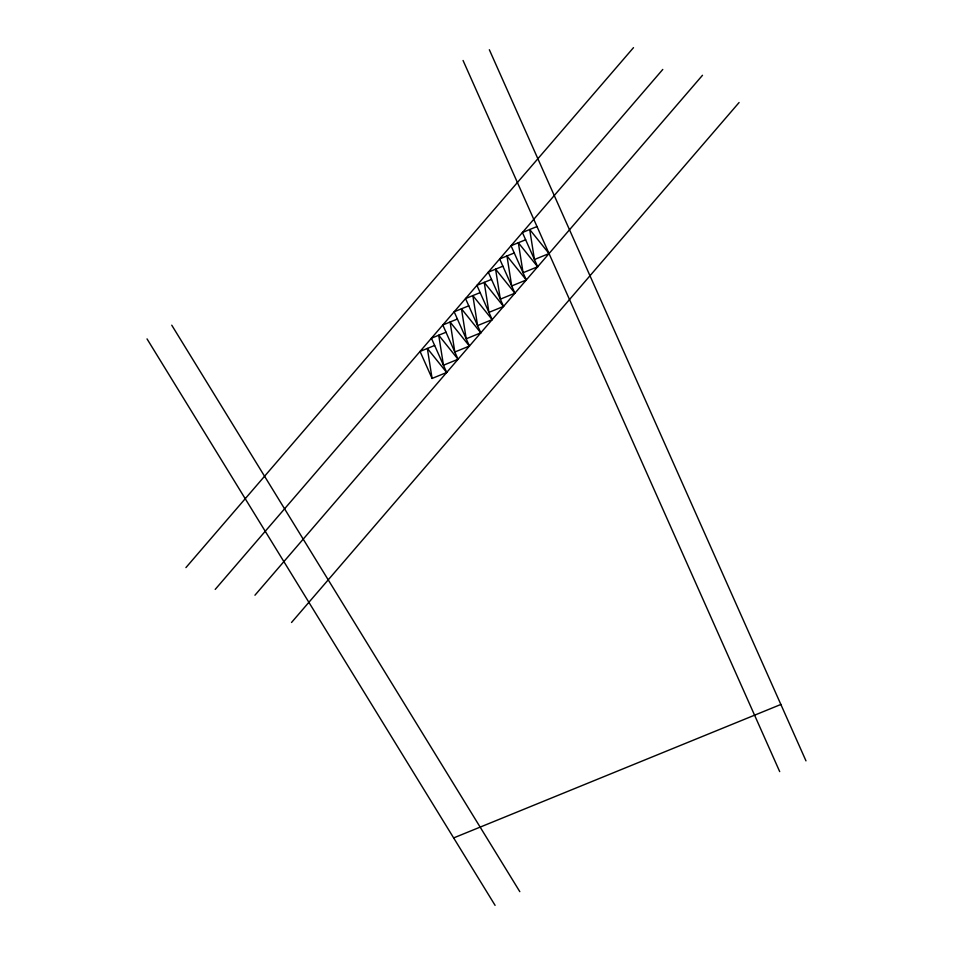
<?xml version="1.0" encoding="UTF-8"?>
<svg xmlns="http://www.w3.org/2000/svg" width="953" height="953" viewBox="0 0 953 953"><rect width="100%" height="100%" fill="white"/><g stroke="black" fill="none" stroke-linecap="round" stroke-linejoin="round"><path stroke-width="1.43" d="M185.93 567.595L633.495 47.65M215.211 589.395L662.776 69.45M254.939 595.22L702.492 75.287M291.535 622.476L739.087 102.531M537.004 226.54L522.411 232.508L537.671 266.769L523.066 272.737L518.337 242.741L537.671 266.769M525.639 239.751L511.034 245.731L526.294 279.979L511.69 285.96L506.96 255.952L526.294 279.979M514.263 252.962L499.658 258.942L514.918 293.19L500.325 299.171L495.584 269.163L514.918 293.19M502.886 266.185L488.293 272.153L503.541 306.413L488.949 312.381L484.219 282.374L503.541 306.413M491.51 279.396L476.917 285.364L492.177 319.624L477.572 325.592L472.843 295.585L492.177 319.624M480.145 292.607L465.541 298.575L480.8 332.835L466.208 338.803L461.466 308.808L480.8 332.835M468.769 305.818L454.164 311.786L469.424 346.046L454.831 352.014L450.09 322.019L469.424 346.046M457.392 319.029L442.8 324.997L458.048 359.257L443.455 365.225L438.725 335.23L458.048 359.257M446.016 332.24L431.423 338.22L446.683 372.468L432.078 378.448L420.047 351.431L434.651 345.451M453.652 837.925L780.936 704.434M446.683 372.468L427.349 348.441L432.078 378.448M171.754 325.199L519.814 891.663M147.024 338.887L495.084 905.35M489.342 49.735L805.976 760.863M463.063 60.48L779.697 771.608M549.035 253.558L534.442 259.526L529.713 229.53L549.035 253.558"/></g></svg>
